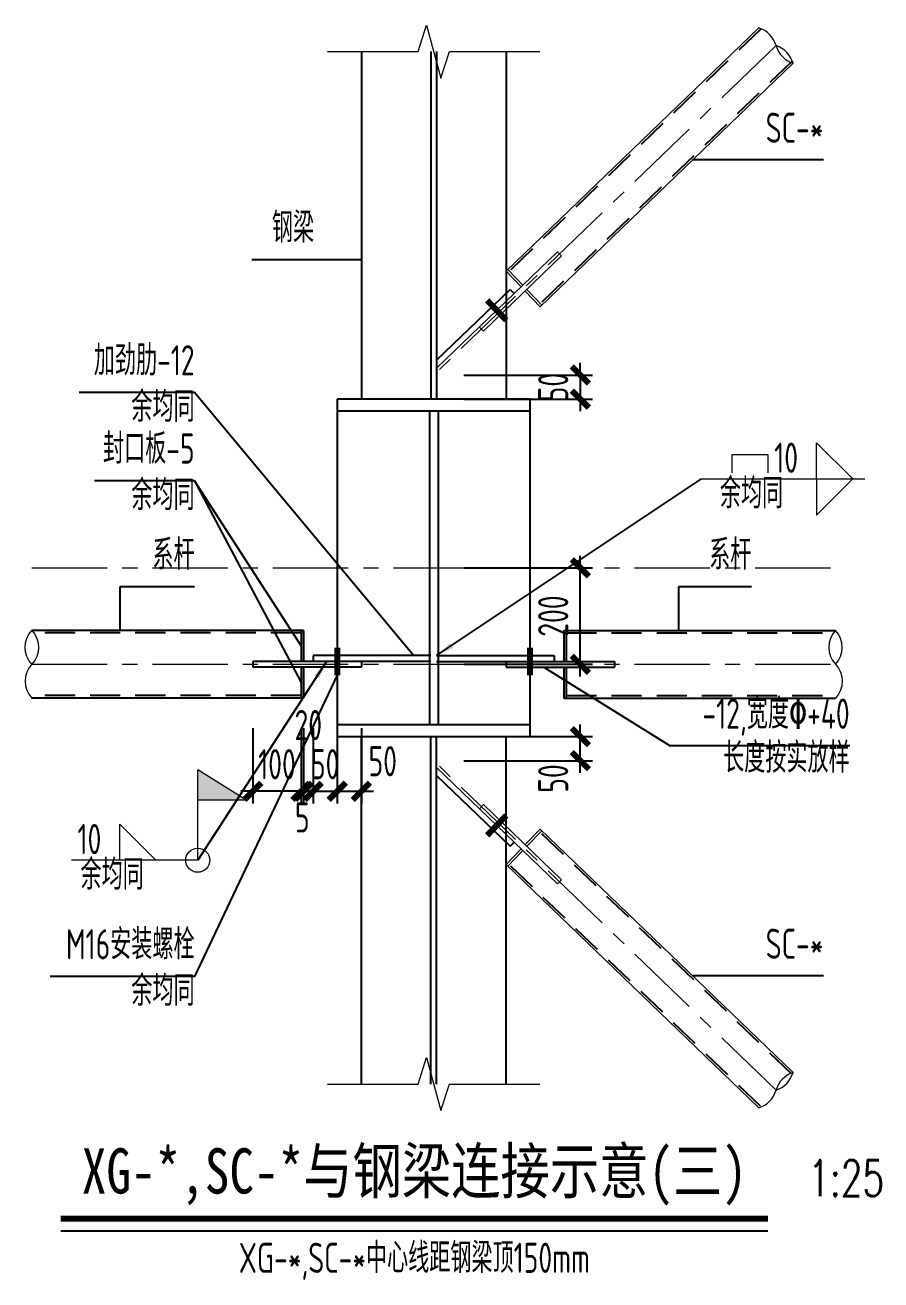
# Model space of a CAD drawing. Extents: x -1201378 to 2367219, y -619313 to 244905.
# Drawn here: x 353140 to 367339, y -461480 to -440658 of the extents above; entities that cross this region are included whole.
import ezdxf
from ezdxf.enums import TextEntityAlignment as Align

# ---------------------------------------------------------------- set-up
doc = ezdxf.new("R2010")
doc.units = 0
doc.header["$LTSCALE"] = 1000
doc.linetypes.add('CENTER', pattern=[2, 1.25, -0.25, 0.25, -0.25])
doc.linetypes.add('DASHED', pattern=[0.75, 0.5, -0.25])
doc.layers.get('0').update_dxf_attribs({"linetype": 'CONTINUOUS'})
doc.layers.get('Defpoints').update_dxf_attribs({"linetype": 'CONTINUOUS'})
for name, color, linetype in [('BOLT', 7, 'CONTINUOUS'), ('S-SS', 111, 'CONTINUOUS'), ('S-TEXT', 21, 'CONTINUOUS'), ('Steel', 4, 'CONTINUOUS'), ('Steel_dashed', 52, 'DASHED')]:
    doc.layers.add(name, color=color, linetype=linetype)
for name, color, linetype, lineweight in [('S-bkl', 4, 'CONTINUOUS', 0), ('S-dim', 81, 'CONTINUOUS', 0), ('S-dote', 5, 'CENTER', 0), ('THIN', 7, 'CONTINUOUS', 0)]:
    doc.layers.add(name, color=color, linetype=linetype, lineweight=lineweight)
doc.styles.add('TSSD_Dimension', font='tssdeng.shx', dxfattribs={"width": 0.7, "bigfont": 'hztxt.shx'})
doc.styles.add('TSSD_Label', font='tssdeng.shx', dxfattribs={"width": 0.7, "bigfont": 'hztxt.shx'})
doc.styles.add('TSSD_Norm', font='tj-romans1.shx', dxfattribs={"bigfont": 'tj-hztxt.shx'})
doc.styles.add('黑体', font='simhei.ttf', dxfattribs={"width": 0.8})
doc.dimstyles.new('TSSD_25_200', dxfattribs={"dimtxt": 500, "dimasz": 200, "dimexe": 200, "dimexo": 500, "dimgap": 200, "dimtad": 1, "dimdec": 0, "dimlfac": 0.125, "dimzin": 0, "dimdsep": 46, "dimtxsty": 'TSSD_Dimension', "dimblk": 'ARCHTICK', "dimcen": 0, "dimdle": 200, "dimclrt": 7, "dimadec": 0, "dimazin": 0, "dimtfac": 1, "dimtdec": 0, "dimtix": 1, "dimtmove": 2, "dimatfit": 3, "dimfxl": 1, "dimtolj": 1, "dimtzin": 0, "dimarcsym": 0})
doc.dimstyles.new('TSSD_LEADER_STYLE_300.0', dxfattribs={"dimtxt": 0.18, "dimasz": 300, "dimexe": 0.18, "dimexo": 0.0625, "dimgap": 0.09, "dimtad": 0, "dimtih": 1, "dimtoh": 1, "dimdec": 4, "dimzin": 0, "dimdsep": 46, "dimtxsty": 'Standard', "dimcen": 0.09, "dimadec": 0, "dimazin": 0, "dimtfac": 1, "dimtdec": 4, "dimtofl": 0, "dimtmove": 0, "dimatfit": 3, "dimfxl": 1, "dimtolj": 1, "dimtzin": 0, "dimarcsym": 0})

# ---------------------------------------------------------------- blocks, each defined once
blk = doc.blocks.new('_ArchTick')
at = {"color": 0, "linetype": 'ByBlock', "const_width": 0.5}
blk.add_lwpolyline([(-0.71, -0.71), (0.71, 0.71)], dxfattribs=at)
blk = doc.blocks.new('*D5992')
at = {"layer": 'Defpoints', "color": 0, "transparency": 16777216}
for p in [(357719, -451825), (357759, -451825), (357719, -453373)]:
    blk.add_point(p, dxfattribs=at)
at = {"layer": 'S-dim', "color": 0, "lineweight": -2, "transparency": 16777216}
for p, q in [((357719, -452325), (357719, -453573)), ((357759, -452325), (357759, -453573)), ((357719, -453373), (357519, -453373)), ((357759, -453373), (357719, -453373)), ((357759, -453373), (357959, -453373))]:
    blk.add_line(p, q, dxfattribs=at)
at = {"layer": 'S-dim', "color": 0, "lineweight": -2, "transparency": 16777216, "xscale": 200, "yscale": 200, "zscale": 200}
blk.add_blockref('_ArchTick', (357719, -453373), dxfattribs=at)
at = {"layer": 'S-dim', "color": 0, "lineweight": -2, "transparency": 16777216, "xscale": 200, "yscale": 200, "zscale": 200, "rotation": 180}
blk.add_blockref('_ArchTick', (357759, -453373), dxfattribs=at)
at = {"layer": 'S-dim', "color": 7, "transparency": 16777216, "insert": (357739, -453806), "char_height": 500, "attachment_point": 5, "style": 'TSSD_Dimension'}
blk.add_mtext('\\A1;5', dxfattribs=at)
blk = doc.blocks.new('*D5993')
at = {"layer": 'Defpoints', "color": 0, "transparency": 16777216}
for p in [(356919, -451825), (357719, -451825), (356919, -453373)]:
    blk.add_point(p, dxfattribs=at)
at = {"layer": 'S-dim', "color": 0, "lineweight": -2, "transparency": 16777216}
for p, q in [((356919, -452325), (356919, -453573)), ((357719, -452325), (357719, -453573)), ((356919, -453373), (356719, -453373)), ((357719, -453373), (356919, -453373)), ((357719, -453373), (357919, -453373))]:
    blk.add_line(p, q, dxfattribs=at)
at = {"layer": 'S-dim', "color": 0, "lineweight": -2, "transparency": 16777216, "xscale": 200, "yscale": 200, "zscale": 200}
blk.add_blockref('_ArchTick', (356919, -453373), dxfattribs=at)
at = {"layer": 'S-dim', "color": 0, "lineweight": -2, "transparency": 16777216, "xscale": 200, "yscale": 200, "zscale": 200, "rotation": 180}
blk.add_blockref('_ArchTick', (357719, -453373), dxfattribs=at)
at = {"layer": 'S-dim', "color": 7, "transparency": 16777216, "insert": (357319, -452923), "char_height": 500, "attachment_point": 5, "style": 'TSSD_Dimension'}
blk.add_mtext('\\A1;100', dxfattribs=at)
blk = doc.blocks.new('*D5994')
at = {"layer": 'Defpoints', "color": 0, "transparency": 16777216}
for p in [(357919, -451825), (358319, -451825), (358319, -453373)]:
    blk.add_point(p, dxfattribs=at)
at = {"layer": 'S-dim', "color": 0, "lineweight": -2, "transparency": 16777216}
for p, q in [((357919, -452325), (357919, -453573)), ((358319, -452325), (358319, -453573)), ((357919, -453373), (357719, -453373)), ((357919, -453373), (358319, -453373)), ((358319, -453373), (358519, -453373))]:
    blk.add_line(p, q, dxfattribs=at)
at = {"layer": 'S-dim', "color": 0, "lineweight": -2, "transparency": 16777216, "xscale": 200, "yscale": 200, "zscale": 200}
blk.add_blockref('_ArchTick', (357919, -453373), dxfattribs=at)
at = {"layer": 'S-dim', "color": 0, "lineweight": -2, "transparency": 16777216, "xscale": 200, "yscale": 200, "zscale": 200, "rotation": 180}
blk.add_blockref('_ArchTick', (358319, -453373), dxfattribs=at)
at = {"layer": 'S-dim', "color": 7, "transparency": 16777216, "insert": (358119, -452923), "char_height": 500, "attachment_point": 5, "style": 'TSSD_Dimension'}
blk.add_mtext('\\A1;50', dxfattribs=at)
blk = doc.blocks.new('_WELD001')
at = {"linetype": 'ByBlock'}
blk.add_hatch(color=0, dxfattribs=at).paths.add_polyline_path([(0, 1.5), (0, 1), (0.8, 1)])
at = {"color": 0, "linetype": 'ByBlock'}
for p, q in [((0, 0), (0, 1.5)), ((0.8, 1), (0, 1.5)), ((0, 1), (0.8, 1))]:
    blk.add_line(p, q, dxfattribs=at)
blk = doc.blocks.new('_WELD003')
at = {"color": 0, "linetype": 'ByBlock'}
blk.add_circle((0, 0), 0.5, dxfattribs=at)
blk = doc.blocks.new('_WELD004')
at = {"color": 0, "linetype": 'ByBlock'}
for p, q in [((0, 1), (1, 0)), ((0, 0), (0, 1))]:
    blk.add_line(p, q, dxfattribs=at)
blk = doc.blocks.new('_WELD0013')
at = {"color": 0, "linetype": 'ByBlock'}
for p, q in [((0.5, 1), (0, 1)), ((0.5, 0), (0.5, 1)), ((0, 0), (0.5, 0))]:
    blk.add_line(p, q, dxfattribs=at)
blk = doc.blocks.new('*D5995')
at = {"layer": 'Defpoints', "color": 0, "transparency": 16777216}
for p in [(359919, -452465), (362352, -452465), (359919, -452865)]:
    blk.add_point(p, dxfattribs=at)
at = {"layer": 'S-dim', "color": 0, "lineweight": -2, "transparency": 16777216}
for p, q in [((362352, -453065), (362352, -452265)), ((360419, -452465), (362552, -452465)), ((360419, -452865), (362552, -452865))]:
    blk.add_line(p, q, dxfattribs=at)
at = {"layer": 'S-dim', "color": 0, "lineweight": -2, "transparency": 16777216, "xscale": 200, "yscale": 200, "zscale": 200}
for p, rotation in [((362352, -452465), 90), ((362352, -452865), 270)]:
    blk.add_blockref('_ArchTick', p, dxfattribs=dict(at, rotation=rotation))
at = {"layer": 'S-dim', "color": 7, "transparency": 16777216, "insert": (361902, -453160), "char_height": 500, "attachment_point": 5, "rotation": 90, "style": 'TSSD_Dimension'}
blk.add_mtext('\\A1;50', dxfattribs=at)
blk = doc.blocks.new('*D5996')
at = {"layer": 'Defpoints', "color": 0, "transparency": 16777216}
for p in [(357759, -451825), (357919, -451825), (357759, -453373)]:
    blk.add_point(p, dxfattribs=at)
at = {"layer": 'S-dim', "color": 0, "lineweight": -2, "transparency": 16777216}
for p, q in [((357759, -452325), (357759, -453573)), ((357919, -452325), (357919, -453573)), ((357759, -453373), (357559, -453373)), ((357919, -453373), (357759, -453373)), ((357919, -453373), (358119, -453373))]:
    blk.add_line(p, q, dxfattribs=at)
at = {"layer": 'S-dim', "color": 0, "lineweight": -2, "transparency": 16777216, "xscale": 200, "yscale": 200, "zscale": 200}
blk.add_blockref('_ArchTick', (357759, -453373), dxfattribs=at)
at = {"layer": 'S-dim', "color": 0, "lineweight": -2, "transparency": 16777216, "xscale": 200, "yscale": 200, "zscale": 200, "rotation": 180}
blk.add_blockref('_ArchTick', (357919, -453373), dxfattribs=at)
at = {"layer": 'S-dim', "color": 7, "transparency": 16777216, "insert": (357839, -452273), "char_height": 500, "attachment_point": 5, "style": 'TSSD_Dimension'}
blk.add_mtext('\\A1;20', dxfattribs=at)
blk = doc.blocks.new('*D5997')
at = {"layer": 'Defpoints', "color": 0, "transparency": 16777216}
for p in [(358319, -451825), (358719, -451825), (358719, -453373)]:
    blk.add_point(p, dxfattribs=at)
at = {"layer": 'S-dim', "color": 0, "lineweight": -2, "transparency": 16777216}
for p, q in [((358319, -452325), (358319, -453573)), ((358719, -452325), (358719, -453573)), ((358119, -453373), (358919, -453373))]:
    blk.add_line(p, q, dxfattribs=at)
at = {"layer": 'S-dim', "color": 0, "lineweight": -2, "transparency": 16777216, "xscale": 200, "yscale": 200, "zscale": 200, "rotation": 180}
blk.add_blockref('_ArchTick', (358319, -453373), dxfattribs=at)
at = {"layer": 'S-dim', "color": 0, "lineweight": -2, "transparency": 16777216, "xscale": 200, "yscale": 200, "zscale": 200}
blk.add_blockref('_ArchTick', (358719, -453373), dxfattribs=at)
at = {"layer": 'S-dim', "color": 7, "transparency": 16777216, "insert": (359074, -452873), "char_height": 500, "attachment_point": 5, "style": 'TSSD_Dimension'}
blk.add_mtext('\\A1;50', dxfattribs=at)
blk = doc.blocks.new('*D5998')
at = {"layer": 'Defpoints', "color": 0, "transparency": 16777216}
for p in [(359919, -446465), (359919, -446865), (362352, -446865)]:
    blk.add_point(p, dxfattribs=at)
at = {"layer": 'S-dim', "color": 0, "lineweight": -2, "transparency": 16777216}
for p, q in [((362352, -446465), (362352, -446265)), ((360419, -446465), (362552, -446465)), ((362352, -446465), (362352, -446865)), ((360419, -446865), (362552, -446865)), ((362352, -446865), (362352, -447065))]:
    blk.add_line(p, q, dxfattribs=at)
at = {"layer": 'S-dim', "color": 0, "lineweight": -2, "transparency": 16777216, "xscale": 200, "yscale": 200, "zscale": 200}
for p, rotation in [((362352, -446465), 270), ((362352, -446865), 90)]:
    blk.add_blockref('_ArchTick', p, dxfattribs=dict(at, rotation=rotation))
at = {"layer": 'S-dim', "color": 7, "transparency": 16777216, "insert": (361902, -446665), "char_height": 500, "attachment_point": 5, "rotation": 90, "style": 'TSSD_Dimension'}
blk.add_mtext('\\A1;50', dxfattribs=at)
blk = doc.blocks.new('*D5999')
at = {"layer": 'Defpoints', "color": 0, "transparency": 16777216}
for p in [(359919, -449665), (362352, -449665), (359919, -451265)]:
    blk.add_point(p, dxfattribs=at)
at = {"layer": 'S-dim', "color": 0, "lineweight": -2, "transparency": 16777216}
for p, q in [((362352, -451465), (362352, -449465)), ((360419, -449665), (362552, -449665)), ((360419, -451265), (362552, -451265))]:
    blk.add_line(p, q, dxfattribs=at)
at = {"layer": 'S-dim', "color": 0, "lineweight": -2, "transparency": 16777216, "xscale": 200, "yscale": 200, "zscale": 200}
for p, rotation in [((362352, -449665), 90), ((362352, -451265), 270)]:
    blk.add_blockref('_ArchTick', p, dxfattribs=dict(at, rotation=rotation))
at = {"layer": 'S-dim', "color": 7, "transparency": 16777216, "insert": (361902, -450465), "char_height": 500, "attachment_point": 5, "rotation": 90, "style": 'TSSD_Dimension'}
blk.add_mtext('\\A1;200', dxfattribs=at)

msp = doc.modelspace()

# ---------------------------------------------------------------- linework, layer by layer
at = {"layer": 'BOLT', "const_width": 100}
for points in [[(360806.3, -445226.1), (361124.3, -445556.6)], [(358319.1, -450987.6), (358319.1, -451446.2)], [(361519.1, -450987.6), (361519.1, -451446.2)], [(360806.3, -454103.7), (361124.3, -453773.2)]]:
    msp.add_lwpolyline(points, dxfattribs=at)
at = {"layer": 'S-bkl'}
for p, q in [((365315.8, -440704.3), (361119.1, -444743.6)), ((365881.7, -441292.2), (361685, -445331.5)), ((361974, -444420.5), (359967.1, -446352.1)), ((362040.6, -444489.6), (360743.7, -445737.9)), ((361974, -444420.5), (362040.6, -444489.6)), ((361119.1, -444743.6), (361368.8, -445003)), ((361147.9, -444715.9), (361397.6, -444975.3)), ((361435.3, -445072.2), (361685, -445331.5)), ((361464.2, -445044.4), (361713.8, -445303.8)), ((360677.1, -445668.7), (360743.7, -445737.9)), ((361974, -454909.3), (359967.1, -452977.7)), ((360677.1, -453661.1), (360743.7, -453591.9)), ((362040.6, -454840.2), (360743.7, -453591.9)), ((361435.3, -454257.6), (361685, -453998.3)), ((361464.2, -454285.4), (361713.8, -454026)), ((365881.7, -458037.6), (361685, -453998.3)), ((361119.1, -454586.2), (361368.8, -454326.8)), ((361147.9, -454613.9), (361397.6, -454354.5)), ((365315.8, -458625.5), (361119.1, -454586.2)), ((361974, -454909.3), (362040.6, -454840.2))]:
    msp.add_line(p, q, dxfattribs=at)
at = {"layer": 'S-dote'}
for p, q in [((365598.8, -440998.2), (359919.1, -446464.9)), ((353252.5, -449664.9), (366585.8, -449664.9)), ((353252.5, -451264.9), (366585.8, -451264.9)), ((365598.8, -458331.6), (359919.1, -452864.9))]:
    msp.add_line(p, q, dxfattribs=at)
at = {"layer": 'S-SS'}
for p, q in [((366385.1, -442894.6), (364216.9, -442894.6)), ((358719.1, -444550.9), (356899.9, -444550.9)), ((355952.8, -446753.5), (354037.5, -446753.5)), ((359586.8, -451120.9), (355952.8, -446753.5)), ((355952.8, -448218.3), (354290.2, -448218.3)), ((357719.1, -450960.9), (355952.8, -448218.3)), ((355952.8, -448218.3), (357719.1, -451568.9)), ((355952.8, -449978.5), (354713.2, -449978.5)), ((354713.2, -449978.5), (354713.2, -450704.9)), ((365190, -449978.5), (363982.7, -449978.5)), ((363982.7, -449978.5), (363982.7, -450704.9)), ((361747, -451312.9), (363841.5, -452618)), ((358319.1, -451446.2), (355952.8, -456443.5)), ((366820.9, -452618), (363841.5, -452618)), ((355952.8, -456443.5), (353558.5, -456443.5)), ((366385.1, -456435.2), (364216.9, -456435.2))]:
    msp.add_line(p, q, dxfattribs=at)
at = {"layer": 'S-TEXT'}
msp.add_line((353732.5, -460663.8), (365465.8, -460663.8), dxfattribs=at)
at = {"layer": 'S-TEXT', "const_width": 100}
msp.add_lwpolyline([(353732.5, -460463.8), (365465.8, -460463.8)], dxfattribs=at)
at = {"layer": 'Steel'}
for p, q in [((358719.1, -441098.2), (358719.1, -446864.9)), ((359871.1, -441098.2), (359871.1, -446864.9)), ((359967.1, -441098.2), (359967.1, -446864.9)), ((361119.1, -441098.2), (361119.1, -446864.9)), ((359967.1, -446218.8), (361186.9, -445044.8)), ((361186.9, -445044.8), (361253.5, -445113.9)), ((361519.1, -446864.9), (358319.1, -446864.9)), ((358319.1, -446864.9), (358319.1, -452464.9)), ((361519.1, -452464.9), (361519.1, -446864.9)), ((361519.1, -447064.9), (358319.1, -447064.9)), ((359847.1, -447064.9), (359847.1, -452264.9)), ((359991.1, -447064.9), (359991.1, -452264.9)), ((357759.1, -450704.9), (353252.5, -450704.9)), ((357719.1, -450704.9), (357719.1, -451216.9)), ((357759.1, -450704.9), (357759.1, -451216.9)), ((362079.1, -450704.9), (362079.1, -451216.9)), ((362079.1, -450704.9), (366585.8, -450704.9)), ((362119.1, -450704.9), (362119.1, -451216.9)), ((359871.1, -451120.9), (357919.1, -451120.9)), ((357919.1, -451120.9), (357919.1, -451216.9)), ((359967.1, -451120.9), (361919.1, -451120.9)), ((361919.1, -451120.9), (361919.1, -451216.9)), ((356919.1, -451216.9), (356919.1, -451312.9)), ((359871.1, -451216.9), (356919.1, -451216.9)), ((358719.1, -451312.9), (356919.1, -451312.9)), ((357719.1, -451312.9), (357719.1, -451824.9)), ((357759.1, -451312.9), (357759.1, -451824.9)), ((358719.1, -451216.9), (358719.1, -451312.9)), ((359967.1, -451216.9), (362919.1, -451216.9)), ((361119.1, -451216.9), (361119.1, -451312.9)), ((361119.1, -451312.9), (362919.1, -451312.9)), ((362079.1, -451312.9), (362079.1, -451824.9)), ((362119.1, -451312.9), (362119.1, -451824.9)), ((362919.1, -451216.9), (362919.1, -451312.9)), ((357759.1, -451824.9), (353252.5, -451824.9)), ((362079.1, -451824.9), (366585.8, -451824.9)), ((358319.1, -452264.9), (361519.1, -452264.9)), ((358319.1, -452464.9), (361519.1, -452464.9)), ((358719.1, -458231.6), (358719.1, -452464.9)), ((359871.1, -458231.6), (359871.1, -452464.9)), ((359967.1, -458231.6), (359967.1, -452464.9)), ((361119.1, -458231.6), (361119.1, -452464.9)), ((359967.1, -453111), (361186.9, -454285)), ((361186.9, -454285), (361253.5, -454215.9))]:
    msp.add_line(p, q, dxfattribs=at)
at = {"layer": 'Steel_dashed'}
for p, q in [((365340.8, -440730.2), (361172.9, -444741.8)), ((365856.7, -441266.3), (361688.8, -445277.9)), ((357719.1, -450744.9), (353285.9, -450744.9)), ((362119.1, -450744.9), (366552.3, -450744.9)), ((357719.1, -451784.9), (353219, -451784.9)), ((362119.1, -451784.9), (366619.3, -451784.9)), ((365856.7, -458063.5), (361688.8, -454051.9)), ((365340.8, -458599.6), (361172.9, -454588))]:
    msp.add_line(p, q, dxfattribs=at)
at = {"layer": 'THIN'}
for p, q in [((364362, -448187.8), (367072.3, -448187.8)), ((356004.7, -454515.7), (353909.8, -454515.7))]:
    msp.add_line(p, q, dxfattribs=at)
for points in [[(358159.1, -441098.2), (359659.1, -441098.2), (359799.1, -440658.2), (360039.1, -441538.2), (360179.1, -441098.2), (361679.1, -441098.2)], [(358159.1, -458231.6), (359659.1, -458231.6), (359799.1, -457791.6), (360039.1, -458671.6), (360179.1, -458231.6), (361679.1, -458231.6)]]:
    msp.add_lwpolyline(points, dxfattribs=at)
for points in [[(353252.5, -451264.9, -0.4), (353252.5, -450704.9, -0.4), (353252.5, -451264.9, 0.4), (353252.5, -451824.9, 0.4)], [(366585.8, -451264.9, 0.4), (366585.8, -450704.9, 0.4), (366585.8, -451264.9, -0.4), (366585.8, -451824.9, -0.4)]]:
    msp.add_lwpolyline(points, format="xyb", dxfattribs=at)
for centre, start, end in [((365175.5, -441122.5), 16.36211, 71.44851), ((366022.1, -440874), 196.36211, 251.44851), ((365458.4, -441416.5), 16.36211, 71.44851), ((366022.1, -458455.8), 108.55149, 163.63789), ((365458.4, -457913.3), 288.55149, 343.63789), ((365175.5, -458207.3), 288.55149, 343.63789)]:
    msp.add_arc(centre, 441.2, start, end, dxfattribs=at)

# ---------------------------------------------------------------- block references
for name, p, xscale, yscale, zscale in [('_WELD004', (366272.3, -448187.8), 600, 600, 600), ('_WELD001', (356004.7, -454515.7), 1000, 1000, 1000), ('_WELD004', (354709.8, -454515.7), 600, 600, 600), ('_WELD003', (356004.7, -454515.7), 400, 400, 400)]:
    msp.add_blockref(name, p, dxfattribs=dict(at, xscale=xscale, yscale=yscale, zscale=zscale))
at = {"layer": 'THIN', "zscale": 600}
for name, p, xscale, yscale, rotation in [('_WELD0013', (365468.5, -448087.8), 600, 600, 90), ('_WELD004', (366272.3, -448187.8), -600, 599.9999999999999, 180)]:
    msp.add_blockref(name, p, dxfattribs=dict(at, xscale=xscale, yscale=yscale, rotation=rotation))

# ---------------------------------------------------------------- texts
at = {"layer": 'S-SS', "style": 'TSSD_Label', "width": 0.7}
for s, p in [('SC-*', (366385.1, -442761.3)), ('钢梁', (357935.4, -444417.5)), ('加劲肋-12', (355952.8, -446620.1)), ('余均同', (355952.8, -447390.7)), ('封口板-5', (355952.8, -448085)), ('余均同', (355952.8, -448855.6)), ('系杆', (355952.8, -449845.2)), ('系杆', (365190, -449845.2)), ('-12,宽度\x82+40', (366820.9, -452484.6)), ('长度按实放样', (366820.9, -453212.8)), ('M16安装螺栓', (355952.8, -456310.1)), ('SC-*', (366385.1, -456301.9)), ('余均同', (355952.8, -457080.7))]:
    msp.add_text(s, height=500, dxfattribs=at).set_placement(p, align=Align.BOTTOM_RIGHT)
at = {"layer": 'S-TEXT', "style": '黑体', "width": 0.8}
msp.add_text('XG-*,SC-*与钢梁连接示意(三)', height=750, dxfattribs=at).set_placement((359599.2, -460271.6), align=Align.BOTTOM_CENTER)
at = {"layer": 'S-TEXT', "style": 'TSSD_Norm', "width": 0.7}
msp.add_text('1:25', height=600, dxfattribs=at).set_placement((366132.9, -460271.6), align=Align.BOTTOM_LEFT)
at = {"layer": 'S-TEXT', "style": 'TSSD_Label', "width": 0.7}
msp.add_text('XG-*,SC-*中心线距钢梁顶150mm', height=500, dxfattribs=at).set_placement((359599.2, -460863.8), align=Align.TOP_CENTER)
at = {"layer": 'THIN', "style": 'TSSD_Label', "width": 0.7}
for p in [(365568.5, -448087.8), (354009.8, -454415.7)]:
    msp.add_text('10', height=500, dxfattribs=at).set_placement(p)
for p in [(365717.2, -448825.1), (355109.6, -455153)]:
    msp.add_text('余均同', height=500, dxfattribs=at).set_placement(p, align=Align.BOTTOM_RIGHT)

# ---------------------------------------------------------------- dimensions: what is measured, and where the dimension line sits
at = {"layer": 'S-dim'}
for base, p1, p2, angle, picture, middle in [((362351.9, -446864.9), (359919.1, -446464.9), (359919.1, -446864.9), 90, '*D5998', (361901.9, -446664.9)), ((362351.9, -449664.9), (359919.1, -451264.9), (359919.1, -449664.9), 90, '*D5999', (361901.9, -450464.9)), ((358319.1, -453372.5), (357919.1, -451824.9), (358319.1, -451824.9), 180, '*D5994', (358119.1, -452922.5))]:
    dim = msp.add_linear_dim(base=base, p1=p1, p2=p2, angle=angle, dimstyle='TSSD_25_200', dxfattribs=at)
    dim.commit()
    dim.dimension.update_dxf_attribs({"geometry": picture, "text_midpoint": middle})
dim = msp.add_linear_dim(base=(356919.1, -453372.5), p1=(357719.1, -451824.9), p2=(356919.1, -451824.9), dimstyle='TSSD_25_200', dxfattribs=at)
dim.commit()
dim.dimension.update_dxf_attribs({"geometry": '*D5993', "text_midpoint": (357319.1, -452922.5)})
for base, p1, p2, picture, middle in [((357759.1, -453372.5), (357919.1, -451824.9), (357759.1, -451824.9), '*D5996', (357839.1, -452272.5)), ((357719.1, -453372.5), (357759.1, -451824.9), (357719.1, -451824.9), '*D5992', (357739.1, -453805.9))]:
    dim = msp.add_linear_dim(base=base, p1=p1, p2=p2, dimstyle='TSSD_25_200', dxfattribs=at)
    dim.commit()
    dim.dimension.update_dxf_attribs({"geometry": picture, "text_midpoint": middle, "dimtype": 160})
for base, p1, p2, angle, picture, middle in [((358719.1, -453372.5), (358319.1, -451824.9), (358719.1, -451824.9), 180, '*D5997', (359073.7, -452872.5)), ((362351.9, -452464.9), (359919.1, -452864.9), (359919.1, -452464.9), 90, '*D5995', (361901.9, -453160.4))]:
    dim = msp.add_linear_dim(base=base, p1=p1, p2=p2, angle=angle, dimstyle='TSSD_25_200', dxfattribs=at)
    dim.commit()
    dim.dimension.update_dxf_attribs({"geometry": picture, "text_midpoint": middle, "dimtype": 160})

# ---------------------------------------------------------------- leaders
at = {"layer": 'THIN'}
for points in [[(359967.1, -451120.9), (364362, -448187.8)], [(358142, -451216.9), (356004.7, -454515.7)]]:
    msp.add_leader(points, dimstyle='TSSD_LEADER_STYLE_300.0', dxfattribs=at)

doc.saveas('drawing.dxf')
